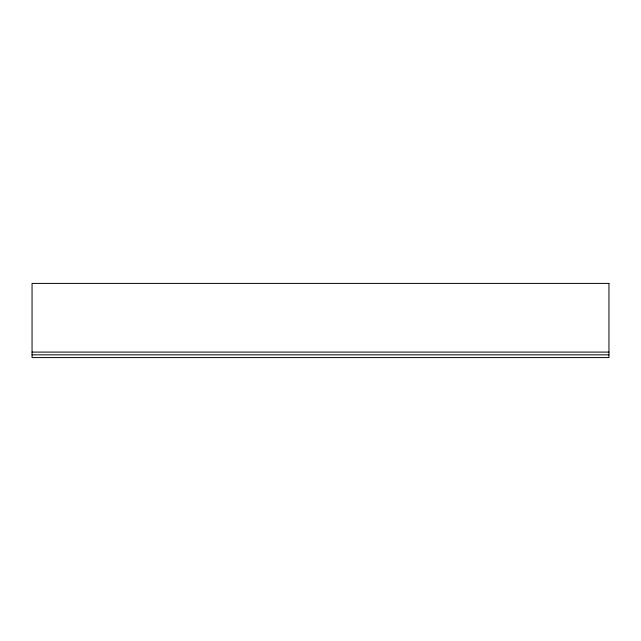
<?xml version="1.0" encoding="UTF-8"?>
<svg xmlns="http://www.w3.org/2000/svg" width="641" height="641" viewBox="0 0 641 641"><rect width="100%" height="100%" fill="white"/><g stroke="black" fill="none" stroke-linecap="round" stroke-linejoin="round"><path stroke-width="0.96" d="M32.05 352.093L608.95 352.093M32.05 354.842L608.95 354.842M608.95 283.41L32.05 283.41L32.05 357.59L608.95 357.59L608.95 283.41"/></g></svg>
